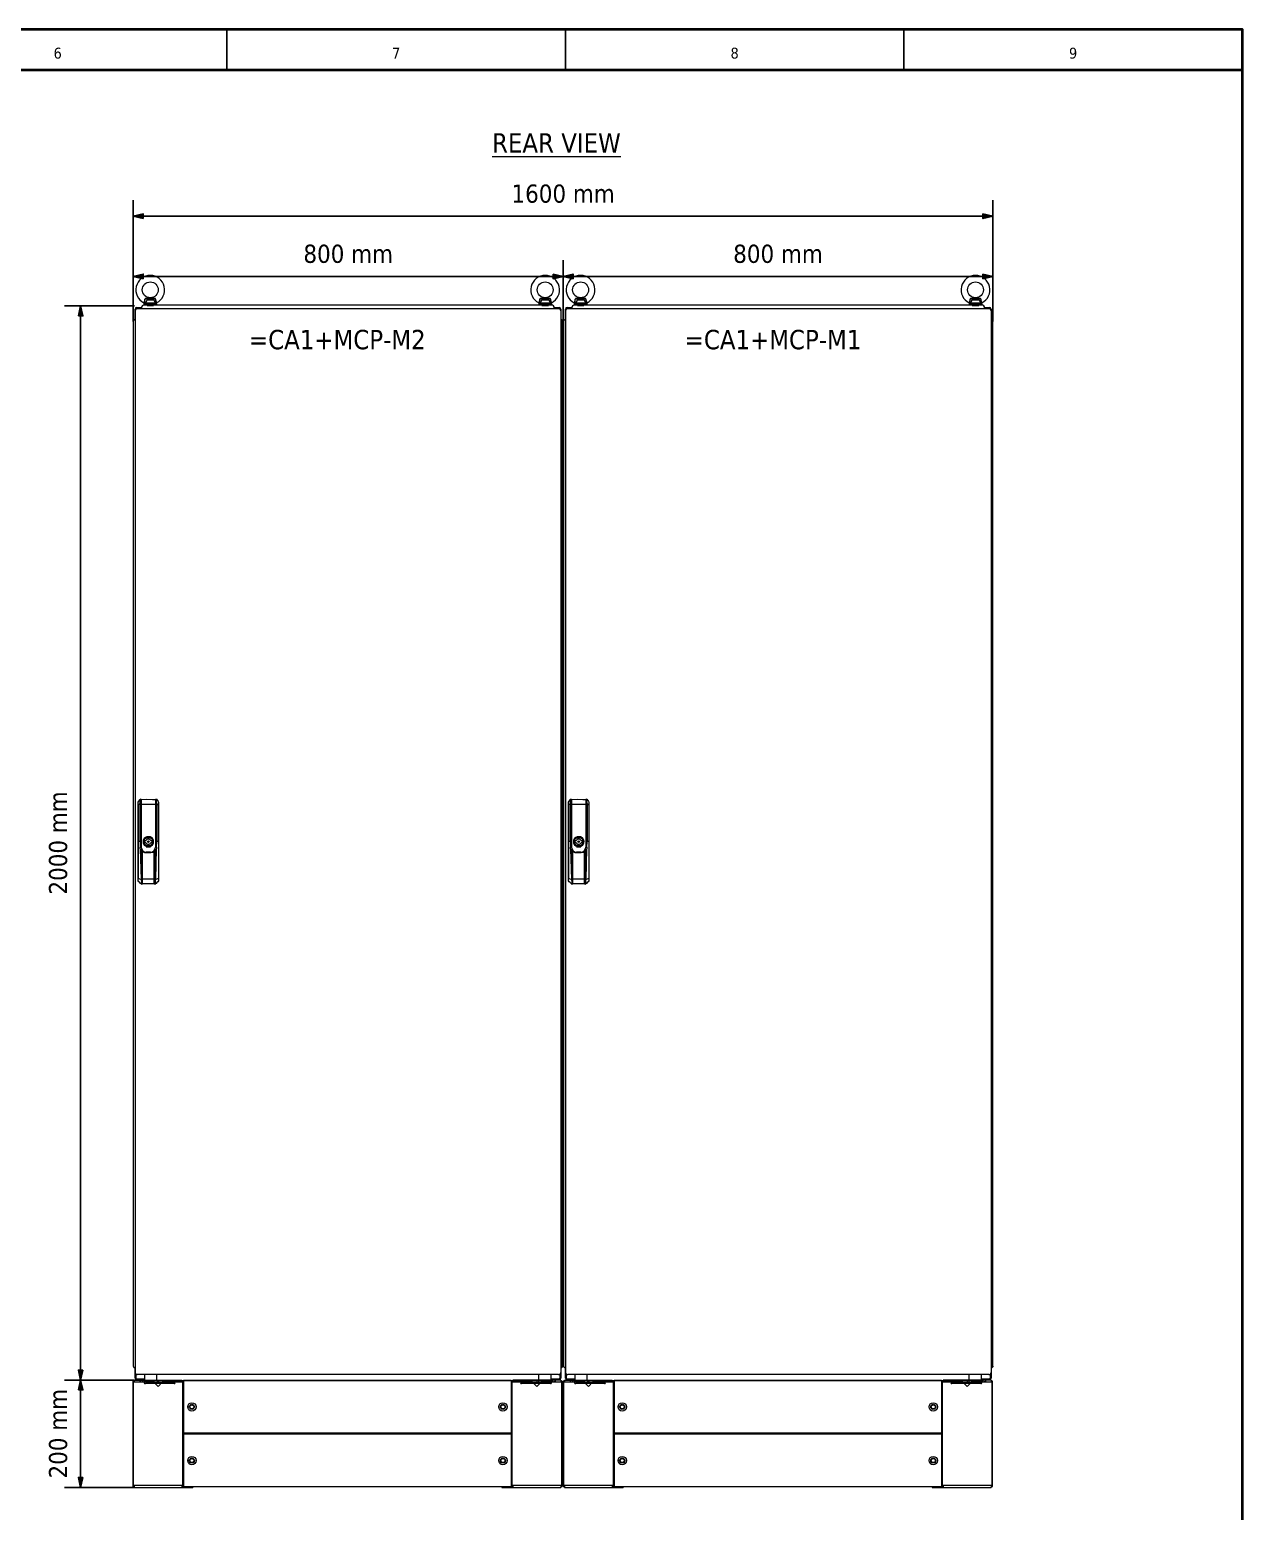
# Model space of a CAD drawing. Header units: millimetres. Extents: x 0 to 6300, y 0 to 4455.
# Drawn here: x 4043 to 6300, y 1696 to 4455 of the extents above; entities that cross this region are included whole.
import ezdxf
from ezdxf.enums import TextEntityAlignment as Align

# ---------------------------------------------------------------- set-up
doc = ezdxf.new("R2010")
doc.units = ezdxf.units.MM
for name, color, linetype, lineweight in [('AM_0', 7, 'Continuous', 5), ('AM_4', 3, 'Continuous', 0), ('AM_9', 6, 'Continuous', 0), ('EPLAN107', 5, 'Continuous', 0), ('EPLAN108', 5, 'Continuous', 0), ('EPLAN201', 7, 'Continuous', 0), ('EPLAN451', 7, 'Continuous', 0), ('EPLAN452', 7, 'Continuous', 0), ('EPLAN453', 7, 'Continuous', 0)]:
    doc.layers.add(name, color=color, linetype=linetype, lineweight=lineweight)
doc.styles.add('Tahoma', font='')
doc.styles.get('Tahoma').set_extended_font_data('Tahoma')

# ---------------------------------------------------------------- blocks, each defined once
blk = doc.blocks.new('EPLFRAME')
at = {"layer": 'EPLAN201', "linetype": 'Continuous', "lineweight": 25, "ltscale": 4}
for p, q in [((4410, 4455), (4410, 4380)), ((5040, 4455), (5040, 4380)), ((5670, 4455), (5670, 4380))]:
    blk.add_line(p, q, dxfattribs=at)
at = {"layer": 'EPLAN201', "linetype": 'Continuous', "lineweight": 35, "ltscale": 4}
blk.add_line((0, 4380), (6300, 4380), dxfattribs=at)
blk.add_lwpolyline([(0, 0), (6300, 0), (6300, 4455), (0, 4455)], close=True, dxfattribs=at)
at = {"layer": 'EPLAN451', "color": 7, "style": 'Tahoma'}
for tag, p, height in [('14_10014', (1515, 180), 33.9), ('14_10015', (2775, 180), 33.9), ('14_10011', (1515, 75), 33.9), ('14_10013', (4980, 75), 24.4), ('14_10151', (1095, 15), 24.4), ('14_10300', (6225, 15), 24.4)]:
    blk.add_attdef(tag, p, '', height=height, dxfattribs=at)
blk.add_attdef('4_25020', text='', height=24.4, dxfattribs=at).set_placement((6195, 15), align=Align.RIGHT)
at = {"layer": 'EPLAN452', "color": 7, "style": 'Tahoma'}
for tag, p, height in [('4_11041', (15, 255), 33.9), ('4_11071[1]', (15, 195), 24.4), ('4_11074[1]', (315, 195), 24.4), ('4_11070[1]', (615, 195), 24.4), ('4_11024', (1095, 195), 24.4), ('4_11011', (3465, 180), 33.9), ('4_11030', (4515, 180), 33.9), ('4_20132_1001', (5610, 195), 24.4), ('4_11071[2]', (15, 135), 24.4), ('4_11074[2]', (315, 135), 24.4), ('4_11070[2]', (615, 135), 24.4), ('4_11022', (1095, 135), 24.4), ('4_20134_1001', (5610, 135), 24.4), ('4_11071[3]', (15, 75), 24.4), ('4_11074[3]', (315, 75), 24.4), ('4_11070[3]', (615, 75), 24.4), ('4_11080', (1095, 75), 24.4), ('4_11059', (4515, 75), 24.4)]:
    blk.add_attdef(tag, p, '', height=height, dxfattribs=at)
for tag, height, p in [('4_11040', 33.9, (6285, 255)), ('4_11000', 24.4, (6285, 75)), ('4_11085', 24.4, (2115, 15)), ('4_11086', 24.4, (2745, 15))]:
    blk.add_attdef(tag, text='', height=height, dxfattribs=at).set_placement(p, align=Align.RIGHT)
at = {"layer": 'EPLAN453', "color": 7, "style": 'Tahoma'}
for tag, p in [('53_19005_1', (315, 4395)), ('53_19005', (945, 4395)), ('53_19005_8', (1575, 4395)), ('53_19005_6', (2205, 4395)), ('53_19005_7', (2835, 4395)), ('53_19005_9', (3465, 4395)), ('53_19005_3', (4095, 4395)), ('53_19005_2', (4725, 4395)), ('53_19005_4', (5355, 4395)), ('53_19005_5', (5985, 4395))]:
    blk.add_attdef(tag, text='', height=20.3, dxfattribs=at).set_placement(p, align=Align.BOTTOM_CENTER)
blk = doc.blocks.new('17_880X_00_18_M51_1__0_in_8808_000_1__0')
at = {"layer": 'AM_0'}
for p, q in [((-396, 1974.9), (-396, 1995)), ((-394.5, 1995), (-394.5, 1994.6)), ((-393, 1998), (-383.8, 1998)), ((-383.8, 1996.5), (-393, 1996.5)), ((383.8, 1998), (393, 1998)), ((393, 1996.5), (383.8, 1996.5)), ((394.5, 1995), (394.5, 1994.6)), ((396, 1995), (396, 1991.8)), ((-396, 4), (-396, 24.1)), ((-394.5, 11.9), (-394.5, 4)), ((-378, 2.5), (-393, 2.5)), ((-378, 1), (-393, 1)), ((393, 2.5), (378, 2.5)), ((393, 1), (378, 1)), ((394.5, 11.9), (394.5, 4)), ((396, 14.7), (396, 4))]:
    blk.add_line(p, q, dxfattribs=at)
for centre, radius, start, end in [((-393, 1995), 3, 90, 180), ((-393, 1995), 1.5, 90, 180), ((393, 1995), 3, 0, 90), ((393, 1995), 1.5, 360, 90), ((-393, 4), 3, 180, 270), ((-393, 4), 1.5, 180, 270), ((393, 4), 1.5, 270, 0), ((393, 4), 3, 270, 0)]:
    blk.add_arc(centre, radius, start, end, dxfattribs=at)
blk = doc.blocks.new('20_8XXX_00_19_M51GE_1__3_0_in_8808_000_1__0')
at = {"layer": 'AM_0'}
for p, q in [((-379, 0), (-378, 0)), ((-379, -4), (-379, 0)), ((-379, 0), (-379, -2.5)), ((-372.2, 0), (-367.4, 0)), ((-367.4, -2.5), (-367.4, 0)), ((-360.4, 0), (-352.4, 0)), ((-360.4, -2.5), (-360.4, 0)), ((-354.6, -4), (-354.6, 0)), ((-352.4, 0), (-352.4, -4)), ((-339.7, -4), (-339.7, 0)), ((-334.8, 0), (-334.8, -4)), ((-326.9, -4.5), (-326.9, 0)), ((-379, -2.5), (-379, -2.5)), ((-323.3, -6), (-377, -6)), ((-359.9, -2.5), (-367.9, -2.5)), ((-352.4, -4), (-339.7, -4)), ((-321.4, -4.5), (-334.8, -4.5))]:
    blk.add_line(p, q, dxfattribs=at)
for points in [[(-354.6, -4), (-354.6, -4.2), (-354.6, -4.3), (-354.6, -4.5), (-354.6, -4.7), (-354.6, -4.8), (-354.7, -5), (-354.7, -5.1), (-354.8, -5.3), (-354.8, -5.4), (-354.9, -5.5), (-354.9, -5.6), (-355, -5.7), (-355, -5.8), (-355.1, -5.9), (-355.2, -5.9), (-355.3, -6), (-355.3, -6), (-355.4, -6)], [(-334.8, -4.5), (-334.8, -4.3), (-334.8, -4.2), (-334.8, -4)]]:
    blk.add_lwpolyline(points, dxfattribs=at)
for centre, start, end in [((-377, -4), 180, 270), ((-323.3, -4), 270, 345.5225)]:
    blk.add_arc(centre, 2, start, end, dxfattribs=at)
blk = doc.blocks.new('21_8XXX_00_19_M51GE_1__4_0_in_8808_000_1__0')
at = {"layer": 'AM_0'}
for p, q in [((326.9, 0), (326.9, -4.5)), ((334.8, -4), (334.8, 0)), ((339.7, 0), (339.7, -4)), ((352.4, -4), (352.4, 0)), ((352.4, 0), (360.4, 0)), ((354.6, 0), (354.6, -4)), ((360.4, -2.5), (360.4, 0)), ((367.4, 0), (372.2, 0)), ((367.4, -2.5), (367.4, 0)), ((378, 0), (379, 0)), ((379, -4), (379, 0)), ((379, -2.5), (379, 0)), ((334.8, -4.5), (321.4, -4.5)), ((377, -6), (323.3, -6)), ((352.4, -4), (339.7, -4)), ((367.9, -2.5), (359.9, -2.5)), ((379, -2.5), (379, -2.5))]:
    blk.add_line(p, q, dxfattribs=at)
for points in [[(334.8, -4), (334.8, -4.2), (334.8, -4.3), (334.8, -4.5)], [(355.4, -6), (355.3, -6), (355.3, -6), (355.2, -5.9), (355.1, -5.9), (355, -5.8), (355, -5.7), (354.9, -5.6), (354.9, -5.5), (354.8, -5.4), (354.8, -5.3), (354.7, -5.1), (354.7, -5), (354.6, -4.8), (354.6, -4.7), (354.6, -4.5), (354.6, -4.3), (354.6, -4.2), (354.6, -4)]]:
    blk.add_lwpolyline(points, dxfattribs=at)
for centre, start, end in [((323.3, -4), 194.4775, 270), ((377, -4), 270, 0)]:
    blk.add_arc(centre, 2, start, end, dxfattribs=at)
blk = doc.blocks.new('30_8X0X_00_12_M51_1__3_0_in_8808_000_1__0')
at = {"layer": 'AM_0'}
for p, q in [((-399.5, 1972.5), (-399.5, 26.5)), ((-396, 1974.9), (-396.6, 1975)), ((-396.6, 24), (-396, 24.1))]:
    blk.add_line(p, q, dxfattribs=at)
for points in [[(-399, 1974), (-399.1, 1973.8), (-399.2, 1973.6), (-399.3, 1973.4), (-399.4, 1973.2), (-399.4, 1973), (-399.5, 1972.8), (-399.5, 1972.6), (-399.5, 1972.5)], [(-396.6, 1975), (-396.8, 1975), (-397, 1975), (-397.2, 1975), (-397.4, 1975), (-397.6, 1974.9), (-397.9, 1974.8), (-398.1, 1974.8), (-398.2, 1974.7), (-398.4, 1974.5), (-398.6, 1974.4), (-398.8, 1974.3), (-398.9, 1974.1), (-399, 1974)], [(-399.5, 26.5), (-399.5, 26.3), (-399.5, 26.1), (-399.4, 25.9), (-399.3, 25.6), (-399.3, 25.4), (-399.2, 25.2), (-399, 25.1), (-399, 25)], [(-399, 25), (-398.9, 24.8), (-398.7, 24.7), (-398.5, 24.5), (-398.4, 24.4), (-398.2, 24.3), (-398, 24.2), (-397.8, 24.1), (-397.6, 24.1), (-397.4, 24), (-397.1, 24), (-396.9, 24), (-396.7, 24), (-396.6, 24)]]:
    blk.add_lwpolyline(points, dxfattribs=at)
blk = doc.blocks.new('37_8_00_25_M51_ES_2__0_in_8808_000_1__0')
at = {"layer": 'AM_0'}
for p, q in [((-375.9, 1004.8), (-378.6, 1004.8)), ((-378.6, 1001.8), (-375.9, 1001.8)), ((-364.4, 1004.8), (-367, 1004.8)), ((-367, 1001.8), (-364.4, 1001.8))]:
    blk.add_line(p, q, dxfattribs=at)
for radius in [8, 1.5]:
    blk.add_circle((-371.5, 1003.2), radius, dxfattribs=at)
for radius, start, end in [(7.25, 168.0595, 191.9405), (4.7, 18.6115, 161.3885), (4.7, 198.6115, 341.3885), (7.25, 348.0595, 11.9405)]:
    blk.add_arc((-371.5, 1003.2), radius, start, end, dxfattribs=at)
blk = doc.blocks.new('38_8XXX_00_25_M51_1__0_in_8808_000_1__0')
at = {"layer": 'AM_0'}
for p, q in [((-390.5, 930.2), (-390.5, 1076.8)), ((-390.3, 1071.4), (-390.5, 1076.5)), ((-385, 1081.5), (-386.5, 1082.2)), ((-386.5, 1076), (-386.5, 1082.2)), ((-385, 1081.5), (-385, 993.2)), ((-356.5, 1082.2), (-358, 1081.5)), ((-358, 1081.5), (-358, 993.2)), ((-356.5, 1076), (-356.5, 1082.2)), ((-352.5, 1076.5), (-352.7, 1071.4)), ((-352.5, 1076.8), (-352.5, 930.2)), ((-390.3, 1071.4), (-390.4, 934.3)), ((-386.9, 1072.8), (-356, 1072.8)), ((-386.9, 1003.2), (-386.9, 1072.8)), ((-356, 1072.8), (-356, 1003.2)), ((-352.7, 1071.4), (-352.6, 934.3)), ((-386.9, 1003.2), (-390.3, 1003.2)), ((-386.9, 1003.2), (-386.8, 993.2)), ((-386.6, 990), (-386.8, 993.2)), ((-367.4, 993.2), (-375.6, 993.2)), ((-356.2, 993.2), (-356.4, 990)), ((-356.2, 993.2), (-356, 1003.2)), ((-352.7, 1003.2), (-356, 1003.2)), ((-386.6, 990), (-385.1, 932.9)), ((-384.7, 986.3), (-384.7, 933.2)), ((-382.3, 924.5), (-382.3, 984.8)), ((-367.4, 983.9), (-375.6, 983.9)), ((-367.4, 982.1), (-375.6, 982.1)), ((-360.7, 924.5), (-360.7, 984.8)), ((-358.3, 933.2), (-358.3, 986.3)), ((-357.8, 932.9), (-356.4, 990)), ((-390.5, 930.6), (-390.4, 934.3)), ((-385.2, 932.7), (-390.4, 934.3)), ((-385.1, 932.9), (-385.2, 932.7)), ((-385.1, 932.9), (-384.5, 933.2)), ((-358.3, 933.2), (-384.7, 933.2)), ((-384, 930.6), (-384, 924.2)), ((-384, 924.2), (-382.3, 924.5)), ((-360.7, 924.5), (-359, 924.2)), ((-359, 930.6), (-359, 924.2)), ((-352.6, 934.3), (-357.8, 932.7)), ((-357.8, 932.7), (-357.8, 932.9)), ((-352.6, 934.3), (-352.5, 930.6))]:
    blk.add_line(p, q, dxfattribs=at)
for points in [[(-390.5, 1076.8), (-387.4, 1081), (-386.5, 1082.2)], [(-385, 1081.5), (-374.4, 1082.2), (-363.7, 1082), (-358, 1081.5)], [(-356.5, 1082.2), (-353.4, 1078.1), (-352.5, 1076.8)], [(-387.1, 1074), (-390.1, 1071.6), (-390.3, 1071.4)], [(-387.1, 1074), (-386.8, 1074.6), (-386.5, 1075.6), (-386.5, 1076)], [(-386.9, 1072.8), (-387, 1073.8), (-387.1, 1074)], [(-356.5, 1076), (-356.5, 1075.6), (-356.2, 1074.7), (-355.9, 1074)], [(-355.9, 1074), (-356, 1072.8), (-356, 1072.8)], [(-352.7, 1071.4), (-355.7, 1073.9), (-355.9, 1074)], [(-378.4, 1010.3), (-376.7, 1011.7), (-373.6, 1012.9), (-371.5, 1013.1), (-368.2, 1012.6), (-365.3, 1011), (-364.6, 1010.3)], [(-364.6, 996.2), (-367.2, 994.3), (-370.4, 993.4), (-373.7, 993.6), (-376.8, 994.9), (-378.4, 996.2)], [(-384.7, 986.3), (-384, 985.8), (-383.4, 985.4), (-382.6, 985), (-382.3, 984.8)], [(-375.6, 982.1), (-377.9, 982.4), (-381, 983.8), (-382.3, 984.8)], [(-360.7, 984.8), (-363.1, 983.2), (-366.6, 982.1), (-367.4, 982.1)], [(-360.7, 984.8), (-359.9, 985.2), (-359.2, 985.6), (-358.5, 986.1), (-358.3, 986.3)], [(-384, 924.2), (-385.8, 925.5), (-387.4, 926.9), (-389, 928.4), (-390.4, 930.1), (-390.5, 930.2)], [(-384, 930.6), (-384.1, 931.1), (-384.5, 931.7), (-385.2, 932.7)], [(-360.7, 924.5), (-382.1, 924.5), (-382.3, 924.5)], [(-357.8, 932.7), (-358.6, 931.5), (-358.9, 930.9), (-359, 930.6)], [(-352.5, 930.2), (-353.9, 928.6), (-355.4, 927), (-357.1, 925.6), (-358.9, 924.3), (-359, 924.2)], [(-358.4, 933.2), (-358.4, 933.2), (-357.8, 932.9)]]:
    blk.add_lwpolyline(points, dxfattribs=at)
for radius in [8.9, 8.05]:
    blk.add_circle((-371.5, 1003.2), radius, dxfattribs=at)
for centre, radius, start, end in [((-375.6, 993.2), 9.4, 180, 270), ((-371.5, 1003.2), 9.9, 134.433, 225.567), ((-367.4, 993.2), 9.4, 270, 0), ((-371.5, 1003.2), 9.9, 314.433, 45.567), ((-375.6, 993.2), 11.5, 196.5173, 217.2571), ((-367.4, 993.2), 11.5, 322.7429, 343.4827)]:
    blk.add_arc(centre, radius, start, end, dxfattribs=at)
blk = doc.blocks.new('39_880X_00_15_M51_1__0_in_8808_000_1__0')
at = {"layer": 'AM_0'}
for p, q in [((-396, 1991.5), (-396, 15)), ((392, 1995.5), (-392, 1995.5)), ((396, 1991.5), (396, 15)), ((392, 11), (-392, 11))]:
    blk.add_line(p, q, dxfattribs=at)
for centre, start, end in [((-392, 1991.5), 90, 180), ((392, 1991.5), 0, 90), ((-392, 15), 180, 270), ((392, 15), 270, 0)]:
    blk.add_arc(centre, 4, start, end, dxfattribs=at)
blk = doc.blocks.new('41_8X0X_00_12_M51_1__4_0_in_8808_000_1__0')
at = {"layer": 'AM_0'}
for p, q in [((396.6, 1975), (396, 1974.9)), ((399.5, 26.5), (399.5, 1972.5)), ((396, 24.1), (396.6, 24))]:
    blk.add_line(p, q, dxfattribs=at)
for points in [[(399, 1974), (398.9, 1974.2), (398.7, 1974.3), (398.5, 1974.5), (398.4, 1974.6), (398.2, 1974.7), (398, 1974.8), (397.8, 1974.9), (397.6, 1974.9), (397.4, 1975), (397.1, 1975), (396.9, 1975), (396.7, 1975), (396.6, 1975)], [(399.5, 1972.5), (399.5, 1972.7), (399.5, 1972.9), (399.4, 1973.1), (399.3, 1973.4), (399.3, 1973.6), (399.2, 1973.8), (399, 1973.9), (399, 1974)], [(396.6, 24), (396.8, 24), (397, 24), (397.2, 24), (397.4, 24), (397.6, 24.1), (397.9, 24.2), (398.1, 24.2), (398.2, 24.3), (398.4, 24.5), (398.6, 24.6), (398.8, 24.7), (398.9, 24.9), (399, 25)], [(399, 25), (399.1, 25.2), (399.2, 25.4), (399.3, 25.6), (399.4, 25.8), (399.4, 26), (399.5, 26.2), (399.5, 26.4), (399.5, 26.5)]]:
    blk.add_lwpolyline(points, dxfattribs=at)
blk = doc.blocks.new('42_88X8_00_11_M51_1__1_0_in_8808_000_1__0')
at = {"layer": 'AM_0'}
for p, q in [((-378, 0), (-378, 11)), ((-378, 0), (-372.2, 0)), ((-367.4, 0), (-360.4, 0)), ((-355.5, 0), (-355.5, 11)), ((355.5, 0), (355.5, 11)), ((360.4, 0), (367.4, 0)), ((372.2, 0), (378, 0)), ((378, 0), (378, 11)), ((-352.4, 0), (352.4, 0))]:
    blk.add_line(p, q, dxfattribs=at)
for points in [[(-399.5, 26.5), (-399.5, 26.3), (-399.5, 26.1), (-399.4, 25.9), (-399.3, 25.6), (-399.3, 25.4), (-399.2, 25.3), (-399, 25.1), (-399, 25)], [(399.5, 26.5), (399.5, 26.3), (399.5, 26.1), (399.4, 25.9), (399.3, 25.6), (399.3, 25.4), (399.2, 25.3), (399, 25.1), (399, 25)]]:
    blk.add_lwpolyline(points, dxfattribs=at)
blk = doc.blocks.new('43_8XXX_00_14_M51_1__1_0_in_8808_000_1__0')
at = {"layer": 'AM_0'}
for p, q in [((-355.5, 2004.9), (-379.5, 2004.9)), ((-379.5, 2004.9), (-379.5, 2002)), ((-361.5, 2011.5), (-373.5, 2011.5)), ((-355.5, 2002), (-355.5, 2004.9))]:
    blk.add_line(p, q, dxfattribs=at)
for centre, start, end in [((-367.1, 2002.3), 124.8208, 166.6054), ((-367.9, 2002.3), 13.3946, 55.1792)]:
    blk.add_arc(centre, 11.2, start, end, dxfattribs=at)
blk = doc.blocks.new('44_8XXX_00_14_M51_1__2_0_in_8808_000_1__0')
at = {"layer": 'AM_0'}
for p, q in [((379.5, 2004.9), (355.5, 2004.9)), ((355.5, 2004.9), (355.5, 2002)), ((373.5, 2011.5), (361.5, 2011.5)), ((379.5, 2002), (379.5, 2004.9))]:
    blk.add_line(p, q, dxfattribs=at)
for centre, start, end in [((367.9, 2002.3), 124.8208, 166.6054), ((367.1, 2002.3), 13.3946, 55.1792)]:
    blk.add_arc(centre, 11.2, start, end, dxfattribs=at)
blk = doc.blocks.new('47_88X8_00_13_M51_1__0_in_8808_000_1__0')
at = {"layer": 'AM_0'}
for p, q in [((-383.75, 1995.5), (-383.75, 1999)), ((380.75, 2002), (-380.75, 2002)), ((383.75, 1995.5), (383.75, 1999))]:
    blk.add_line(p, q, dxfattribs=at)
for centre, start, end in [((-380.75, 1999), 90, 180), ((380.75, 1999), 0, 90)]:
    blk.add_arc(centre, 3, start, end, dxfattribs=at)
blk = doc.blocks.new('48_88X8_00_11_M51_1__2_0_in_8808_000_1__0')
at = {"layer": 'AM_0'}
for points in [[(-399, 1974), (-399.1, 1973.8), (-399.2, 1973.6), (-399.3, 1973.4), (-399.4, 1973.2), (-399.4, 1973), (-399.5, 1972.8), (-399.5, 1972.6), (-399.5, 1972.5)], [(399, 1974), (399.1, 1973.8), (399.2, 1973.6), (399.3, 1973.4), (399.4, 1973.2), (399.4, 1973), (399.5, 1972.8), (399.5, 1972.6), (399.5, 1972.5)]]:
    blk.add_lwpolyline(points, dxfattribs=at)
blk = doc.blocks.new('6_8660_0XX_200_P3_3_0_in_8660_023_1_300__0')
at = {"layer": 'AM_0'}
for p, q in [((-360.5, 196), (-399, 196)), ((-399, 196), (-399, 4)), ((-352.5, 188), (-360.5, 196)), ((-345, 195.5), (-360, 195.5)), ((-344.5, 196), (-352.5, 188)), ((-306, 196), (-344.5, 196)), ((-306, 4), (-306, 196)), ((-399, 4), (-306, 4))]:
    blk.add_line(p, q, dxfattribs=at)
blk = doc.blocks.new('7_8600_0XX_200_P21_2_0_in_8660_023_1_300__0')
at = {"layer": 'AM_0'}
for p, q in [((-399.5, 198), (-399.5, 2)), ((-397, 198), (-399.5, 198)), ((-397, 200), (-308, 200)), ((-397, 200), (-397, 196.5)), ((-397, 196.5), (-397, 196)), ((-386.5, 200), (-386.5, 197.5)), ((-384.5, 196.5), (-384.6, 196.5)), ((-384.5, 196.4), (-384.5, 196.5)), ((-384.2, 196), (-384.5, 196.4)), ((-381, 196), (-382.4, 200)), ((-343, 196), (-341.6, 200)), ((-339.4, 196.5), (-339.5, 196.5)), ((-339.5, 196.5), (-339.5, 196.4)), ((-337.5, 200), (-337.5, 197.5)), ((-308, 200), (-308, 196.5)), ((-305.5, 198), (-308, 198)), ((-308, 196), (-308, 196.5)), ((-305.5, 188.5), (-305.5, 198)), ((-399, 193), (-399.5, 193)), ((-306, 193), (-305.5, 193)), ((-306, 188.8), (-304.8, 188.1)), ((-304.8, 111.9), (-306, 111.2)), ((-305.5, 88.5), (-305.5, 111.5)), ((-306, 88.8), (-304.8, 88.1)), ((-297.5, 101), (-297.5, 99)), ((-399, 7), (-399.5, 7)), ((-399.5, 2), (-397, 2)), ((-397, 4), (-397, 3.5)), ((-397, 3.5), (-397, 0)), ((-397, 0), (-287.5, 0)), ((-308, 3.5), (-308, 4)), ((-308, 3.5), (-308, 0)), ((-308, 2), (-304.8, 2)), ((-304.8, 11.9), (-306, 11.2)), ((-306, 7), (-305.5, 7)), ((-305.5, 2), (-305.5, 11.5)), ((-304, 1), (-304, 0)), ((-287.5, 1), (-287.5, 0))]:
    blk.add_line(p, q, dxfattribs=at)
for points in [[(-384.6, 196.5), (-385.1, 197), (-385.8, 197.3), (-386.4, 197.5), (-386.5, 197.5)], [(-339.5, 196.4), (-339.8, 196), (-339.8, 196)], [(-337.5, 197.5), (-338, 197.4), (-338.7, 197.1), (-339.4, 196.5)]]:
    blk.add_lwpolyline(points, dxfattribs=at)
for centre in [(-289.5, 150), (-289.5, 50)]:
    blk.add_circle(centre, 3.7, dxfattribs=at)
blk = doc.blocks.new('8_8660_0XX_200_P3_4_0_in_8660_023_1_300__0')
at = {"layer": 'AM_0'}
for p, q in [((344.5, 196), (306, 196)), ((306, 196), (306, 4)), ((352.5, 188), (344.5, 196)), ((360, 195.5), (345, 195.5)), ((360.5, 196), (352.5, 188)), ((399, 196), (360.5, 196)), ((399, 4), (399, 196)), ((306, 4), (399, 4))]:
    blk.add_line(p, q, dxfattribs=at)
blk = doc.blocks.new('9_8600_0XX_200_P2_2_0_in_8660_023_1_300__0')
at = {"layer": 'AM_0'}
for p, q in [((305.5, 198), (305.5, 188.5)), ((308, 198), (305.5, 198)), ((397, 200), (308, 200)), ((308, 200), (308, 196.5)), ((308, 196.5), (308, 196)), ((337.5, 200), (337.5, 197.5)), ((339.5, 196.5), (339.4, 196.5)), ((339.5, 196.4), (339.5, 196.5)), ((339.8, 196), (339.5, 196.4)), ((343, 196), (341.6, 200)), ((382.4, 200), (381, 196)), ((384.6, 196.5), (384.5, 196.5)), ((384.5, 196.5), (384.5, 196.4)), ((386.5, 200), (386.5, 197.5)), ((397, 200), (397, 196.5)), ((399.5, 198), (397, 198)), ((397, 196), (397, 196.5)), ((399.5, 2), (399.5, 198)), ((304.8, 188.1), (306, 188.8)), ((306, 193), (305.5, 193)), ((399, 193), (399.5, 193)), ((306, 111.2), (304.8, 111.9)), ((305.5, 111.5), (305.5, 88.5)), ((297.5, 101), (297.5, 99)), ((304.8, 88.1), (306, 88.8)), ((287.5, 1), (287.5, 0)), ((287.5, 0), (397, 0)), ((304, 1), (304, 0)), ((306, 11.2), (304.8, 11.9)), ((304.8, 2), (308, 2)), ((305.5, 11.5), (305.5, 2)), ((306, 7), (305.5, 7)), ((308, 4), (308, 3.5)), ((308, 3.5), (308, 0)), ((397, 3.5), (397, 4)), ((397, 3.5), (397, 0)), ((397, 2), (399.5, 2)), ((399, 7), (399.5, 7))]:
    blk.add_line(p, q, dxfattribs=at)
for points in [[(339.4, 196.5), (338.9, 197), (338.2, 197.3), (337.6, 197.5), (337.5, 197.5)], [(384.5, 196.4), (384.2, 196), (384.2, 196)], [(386.5, 197.5), (386, 197.4), (385.3, 197.1), (384.6, 196.5)]]:
    blk.add_lwpolyline(points, dxfattribs=at)
for centre in [(289.5, 150), (289.5, 50)]:
    blk.add_circle(centre, 3.7, dxfattribs=at)
blk = doc.blocks.new('10_8660_003_P1_1_0_in_8660_023_1_300__0')
at = {"layer": 'AM_0'}
for p, q in [((-304.75, 199), (-304.75, 101)), ((304.75, 199), (-304.75, 199)), ((304.75, 199), (304.75, 101)), ((304.75, 101), (-304.75, 101))]:
    blk.add_line(p, q, dxfattribs=at)
for centre, radius in [((-289.5, 150), 7.79), ((-289.5, 150), 4.75), ((289.5, 150), 7.79), ((289.5, 150), 4.75)]:
    blk.add_circle(centre, radius, dxfattribs=at)
blk = doc.blocks.new('11_8660_003_P1_2_0_in_8660_023_1_300__0')
at = {"layer": 'AM_0'}
for p, q in [((-304.75, 99), (-304.75, 1)), ((304.75, 99), (-304.75, 99)), ((304.75, 99), (304.75, 1)), ((304.75, 1), (-304.75, 1))]:
    blk.add_line(p, q, dxfattribs=at)
for centre, radius in [((-289.5, 50), 7.79), ((289.5, 50), 7.79), ((-289.5, 50), 4.75), ((289.5, 50), 4.75)]:
    blk.add_circle(centre, radius, dxfattribs=at)

msp = doc.modelspace()

# ---------------------------------------------------------------- hatches: boundary and pattern name
at = {"layer": 'EPLAN107', "linetype": 'Continuous', "lineweight": -3, "ltscale": 4}
for points in [[(4254.3, 4103.2), (4235.7, 4107.6), (4254.3, 4111.9)], [(5817.1, 4111.9), (5835.7, 4107.6), (5817.1, 4103.2)], [(4254.3, 3991.2), (4235.7, 3995.6), (4254.3, 3999.9)], [(5017.1, 3999.9), (5035.7, 3995.6), (5017.1, 3991.2)], [(5054.3, 3991.2), (5035.7, 3995.6), (5054.3, 3999.9)], [(5817.1, 3999.9), (5835.7, 3995.6), (5817.1, 3991.2)], [(4133.4, 3922), (4137.7, 3940.6), (4142, 3922)], [(4142, 1959.1), (4137.7, 1940.6), (4133.4, 1959.1)], [(4133.4, 1922), (4137.7, 1940.6), (4142, 1922)], [(4142, 1759.1), (4137.7, 1740.6), (4133.4, 1759.1)]]:
    msp.add_hatch(color=5, dxfattribs=at).paths.add_polyline_path(points, flags=0)

# ---------------------------------------------------------------- linework, layer by layer
at = {"layer": 'AM_0'}
for p, q in [((4255.4, 3946.5), (4255.4, 3945.4)), ((4276.3, 3954.3), (4258.4, 3954.3)), ((4279.3, 3945.4), (4279.2, 3946.5)), ((4990.4, 3946.5), (4990.4, 3945.4)), ((5011.3, 3954.3), (4993.4, 3954.3)), ((5014.3, 3945.4), (5014.2, 3946.5)), ((5056.4, 3946.5), (5056.4, 3945.4)), ((5077.3, 3954.3), (5059.4, 3954.3)), ((5080.3, 3945.4), (5080.2, 3946.5)), ((5791.4, 3946.5), (5791.4, 3945.4)), ((5812.3, 3954.3), (5794.4, 3954.3)), ((5815.3, 3945.4), (5815.2, 3946.5)), ((4255.3, 3944.3), (4255.3, 3941.8)), ((4279.3, 3944.3), (4255.3, 3944.3)), ((4279.3, 3941.8), (4255.3, 3941.8)), ((4262, 3941.2), (4261.3, 3940.8)), ((4273.3, 3940.8), (4261.3, 3940.8)), ((4273.3, 3940.8), (4272.6, 3941.2)), ((4279.3, 3941.8), (4279.3, 3944.3)), ((4990.3, 3944.3), (4990.3, 3941.8)), ((5014.3, 3944.3), (4990.3, 3944.3)), ((5014.3, 3941.8), (4990.3, 3941.8)), ((4997, 3941.2), (4996.3, 3940.8)), ((5008.3, 3940.8), (4996.3, 3940.8)), ((5008.3, 3940.8), (5007.6, 3941.2)), ((5014.3, 3941.8), (5014.3, 3944.3)), ((5056.3, 3944.3), (5056.3, 3941.8)), ((5080.3, 3944.3), (5056.3, 3944.3)), ((5080.3, 3941.8), (5056.3, 3941.8)), ((5063, 3941.2), (5062.3, 3940.8)), ((5074.3, 3940.8), (5062.3, 3940.8)), ((5074.3, 3940.8), (5073.6, 3941.2)), ((5080.3, 3941.8), (5080.3, 3944.3)), ((5791.3, 3944.3), (5791.3, 3941.8)), ((5815.3, 3944.3), (5791.3, 3944.3)), ((5815.3, 3941.8), (5791.3, 3941.8)), ((5798, 3941.2), (5797.3, 3940.8)), ((5809.3, 3940.8), (5797.3, 3940.8)), ((5809.3, 3940.8), (5808.6, 3941.2)), ((5815.3, 3941.8), (5815.3, 3944.3))]:
    msp.add_line(p, q, dxfattribs=at)
for points in [[(4255.4, 3946.5), (4255.4, 3946.5), (4255.5, 3946.6), (4255.5, 3946.6), (4255.7, 3946.8), (4255.8, 3947), (4255.9, 3947.2), (4256.2, 3947.7), (4256.3, 3948), (4256.5, 3948.4), (4256.6, 3948.7), (4256.8, 3949.1), (4256.9, 3949.5), (4257, 3950), (4257.2, 3950.8), (4257.4, 3951.8), (4257.4, 3952.6), (4257.4, 3953.4)], [(4258.4, 3954.3), (4258.4, 3954.3), (4258, 3954.3), (4257.7, 3954.1), (4257.5, 3953.8), (4257.5, 3953.5), (4257.4, 3953.4)], [(4277.2, 3953.4), (4277.2, 3953.7), (4277, 3954), (4276.8, 3954.2), (4276.5, 3954.3), (4276.3, 3954.3)], [(4277.2, 3953.4), (4277.2, 3952.4), (4277.3, 3951.9), (4277.3, 3951.4), (4277.4, 3950.9), (4277.5, 3950.4), (4277.6, 3949.9), (4277.8, 3949.5), (4278, 3948.7), (4278.3, 3948.1), (4278.6, 3947.5), (4278.9, 3947.1), (4279.1, 3946.8), (4279.1, 3946.7), (4279.2, 3946.6), (4279.2, 3946.5)], [(4990.4, 3946.5), (4990.4, 3946.5), (4990.5, 3946.6), (4990.5, 3946.6), (4990.7, 3946.8), (4990.8, 3947), (4990.9, 3947.2), (4991.2, 3947.7), (4991.3, 3948), (4991.5, 3948.4), (4991.6, 3948.7), (4991.8, 3949.1), (4991.9, 3949.5), (4992, 3950), (4992.2, 3950.8), (4992.4, 3951.8), (4992.4, 3952.6), (4992.4, 3953.4)], [(4993.4, 3954.3), (4993.4, 3954.3), (4993, 3954.3), (4992.7, 3954.1), (4992.5, 3953.8), (4992.5, 3953.5), (4992.4, 3953.4)], [(5012.2, 3953.4), (5012.2, 3953.7), (5012, 3954), (5011.8, 3954.2), (5011.5, 3954.3), (5011.3, 3954.3)], [(5012.2, 3953.4), (5012.2, 3952.4), (5012.3, 3951.9), (5012.3, 3951.4), (5012.4, 3950.9), (5012.5, 3950.4), (5012.6, 3949.9), (5012.8, 3949.5), (5013, 3948.7), (5013.3, 3948.1), (5013.6, 3947.5), (5013.9, 3947.1), (5014.1, 3946.8), (5014.1, 3946.7), (5014.2, 3946.6), (5014.2, 3946.5)], [(5056.4, 3946.5), (5056.4, 3946.5), (5056.5, 3946.6), (5056.5, 3946.6), (5056.7, 3946.8), (5056.8, 3947), (5056.9, 3947.2), (5057.2, 3947.7), (5057.3, 3948), (5057.5, 3948.4), (5057.6, 3948.7), (5057.8, 3949.1), (5057.9, 3949.5), (5058, 3950), (5058.2, 3950.8), (5058.4, 3951.8), (5058.4, 3952.6), (5058.4, 3953.4)], [(5059.4, 3954.3), (5059.4, 3954.3), (5059, 3954.3), (5058.7, 3954.1), (5058.5, 3953.8), (5058.5, 3953.5), (5058.4, 3953.4)], [(5078.2, 3953.4), (5078.2, 3953.7), (5078, 3954), (5077.8, 3954.2), (5077.5, 3954.3), (5077.3, 3954.3)], [(5078.2, 3953.4), (5078.2, 3952.4), (5078.3, 3951.9), (5078.3, 3951.4), (5078.4, 3950.9), (5078.5, 3950.4), (5078.6, 3949.9), (5078.8, 3949.5), (5079, 3948.7), (5079.3, 3948.1), (5079.6, 3947.5), (5079.9, 3947.1), (5080.1, 3946.8), (5080.1, 3946.7), (5080.2, 3946.6), (5080.2, 3946.5)], [(5791.4, 3946.5), (5791.4, 3946.5), (5791.5, 3946.6), (5791.5, 3946.6), (5791.7, 3946.8), (5791.8, 3947), (5791.9, 3947.2), (5792.2, 3947.7), (5792.3, 3948), (5792.5, 3948.4), (5792.6, 3948.7), (5792.8, 3949.1), (5792.9, 3949.5), (5793, 3950), (5793.2, 3950.8), (5793.4, 3951.8), (5793.4, 3952.6), (5793.4, 3953.4)], [(5794.4, 3954.3), (5794.4, 3954.3), (5794, 3954.3), (5793.7, 3954.1), (5793.5, 3953.8), (5793.5, 3953.5), (5793.4, 3953.4)], [(5813.2, 3953.4), (5813.2, 3953.7), (5813, 3954), (5812.8, 3954.2), (5812.5, 3954.3), (5812.3, 3954.3)], [(5813.2, 3953.4), (5813.2, 3952.4), (5813.3, 3951.9), (5813.3, 3951.4), (5813.4, 3950.9), (5813.5, 3950.4), (5813.6, 3949.9), (5813.8, 3949.5), (5814, 3948.7), (5814.3, 3948.1), (5814.6, 3947.5), (5814.9, 3947.1), (5815.1, 3946.8), (5815.1, 3946.7), (5815.2, 3946.6), (5815.2, 3946.5)]]:
    msp.add_lwpolyline(points, dxfattribs=at)
for centre in [(4267.3, 3970.5), (5002.3, 3970.5), (5068.3, 3970.5), (5803.3, 3970.5)]:
    msp.add_circle(centre, 14.8, dxfattribs=at)
for centre, radius, start, end in [((4267.3, 3970.5), 26.8, 296.325, 243.6752), ((5002.3, 3970.5), 26.8, 296.325, 243.6752), ((5068.3, 3970.5), 26.8, 296.325, 243.6752), ((5803.3, 3970.5), 26.8, 296.325, 243.6752), ((4256.4, 3945.3), 1, 177, 270), ((4278.3, 3945.3), 1, 270, 3), ((4991.4, 3945.3), 1, 177, 270), ((5013.3, 3945.3), 1, 270, 3), ((5057.4, 3945.3), 1, 177, 270), ((5079.3, 3945.3), 1, 270, 3), ((5792.4, 3945.3), 1, 177, 270), ((5814.3, 3945.3), 1, 270, 3), ((4261.4, 3942.3), 1.2, 300, 338.3165), ((4273.2, 3942.3), 1.2, 201.6835, 240), ((4996.4, 3942.3), 1.2, 300, 338.3165), ((5008.2, 3942.3), 1.2, 201.6835, 240), ((5062.4, 3942.3), 1.2, 300, 338.3165), ((5074.2, 3942.3), 1.2, 201.6835, 240), ((5797.4, 3942.3), 1.2, 300, 338.3165), ((5809.2, 3942.3), 1.2, 201.6835, 240)]:
    msp.add_arc(centre, radius, start, end, dxfattribs=at)
at = {"layer": 'AM_4'}
for p, q in [((4279.3, 3945.4), (4255.4, 3945.4)), ((4277.2, 3953.4), (4257.4, 3953.4)), ((5014.3, 3945.4), (4990.4, 3945.4)), ((5012.2, 3953.4), (4992.4, 3953.4)), ((5080.3, 3945.4), (5056.4, 3945.4)), ((5078.2, 3953.4), (5058.4, 3953.4)), ((5815.3, 3945.4), (5791.4, 3945.4)), ((5813.2, 3953.4), (5793.4, 3953.4)), ((4272.6, 3941.2), (4262, 3941.2)), ((5007.6, 3941.2), (4997, 3941.2)), ((5073.6, 3941.2), (5063, 3941.2)), ((5808.6, 3941.2), (5798, 3941.2))]:
    msp.add_line(p, q, dxfattribs=at)
at = {"layer": 'AM_9', "ltscale": 2}
for p, q in [((4255.4, 3946.5), (4255.4, 3946.5)), ((4261.1, 3945.5), (4259, 3944.3)), ((4273.6, 3945.5), (4261.1, 3945.5)), ((4275.6, 3944.3), (4273.6, 3945.5)), ((4279.2, 3946.5), (4279.2, 3946.5)), ((4990.4, 3946.5), (4990.4, 3946.5)), ((4996.1, 3945.5), (4994, 3944.3)), ((5008.6, 3945.5), (4996.1, 3945.5)), ((5010.6, 3944.3), (5008.6, 3945.5)), ((5014.2, 3946.5), (5014.2, 3946.5)), ((5056.4, 3946.5), (5056.4, 3946.5)), ((5062.1, 3945.5), (5060, 3944.3)), ((5074.6, 3945.5), (5062.1, 3945.5)), ((5076.6, 3944.3), (5074.6, 3945.5)), ((5080.2, 3946.5), (5080.2, 3946.5)), ((5791.4, 3946.5), (5791.4, 3946.5)), ((5797.1, 3945.5), (5795, 3944.3)), ((5809.6, 3945.5), (5797.1, 3945.5)), ((5811.6, 3944.3), (5809.6, 3945.5)), ((5815.2, 3946.5), (5815.2, 3946.5)), ((4260.1, 3944.3), (4260.1, 3941.8)), ((4265.8, 3943.3), (4260.2, 3943.3)), ((4260.2, 3941.8), (4260.2, 3943.3)), ((4265.8, 3942.3), (4261.3, 3942.3)), ((4262.6, 3944.3), (4262.6, 3942.3)), ((4272, 3942.3), (4262.6, 3942.3)), ((4262.8, 3941.9), (4262.8, 3942.3)), ((4265.8, 3941.9), (4262.8, 3941.9)), ((4262.8, 3941.8), (4262.8, 3941.9)), ((4265.8, 3941.8), (4265.8, 3943.3)), ((4274.4, 3943.3), (4268.8, 3943.3)), ((4268.8, 3941.8), (4268.8, 3943.3)), ((4273.4, 3942.3), (4268.8, 3942.3)), ((4271.8, 3941.9), (4268.8, 3941.9)), ((4271.8, 3941.9), (4271.8, 3942.3)), ((4271.8, 3941.9), (4271.9, 3941.8)), ((4272, 3942.3), (4272, 3944.3)), ((4274.4, 3941.8), (4274.4, 3943.3)), ((4274.6, 3941.8), (4274.6, 3944.3)), ((4995.1, 3944.3), (4995.1, 3941.8)), ((5000.8, 3943.3), (4995.2, 3943.3)), ((4995.2, 3941.8), (4995.2, 3943.3)), ((5000.8, 3942.3), (4996.3, 3942.3)), ((4997.6, 3944.3), (4997.6, 3942.3)), ((5007, 3942.3), (4997.6, 3942.3)), ((4997.8, 3941.9), (4997.8, 3942.3)), ((5000.8, 3941.9), (4997.8, 3941.9)), ((4997.8, 3941.8), (4997.8, 3941.9)), ((5000.8, 3941.8), (5000.8, 3943.3)), ((5009.4, 3943.3), (5003.8, 3943.3)), ((5003.8, 3941.8), (5003.8, 3943.3)), ((5008.4, 3942.3), (5003.8, 3942.3)), ((5006.8, 3941.9), (5003.8, 3941.9)), ((5006.8, 3941.9), (5006.8, 3942.3)), ((5006.8, 3941.9), (5006.9, 3941.8)), ((5007, 3942.3), (5007, 3944.3)), ((5009.4, 3941.8), (5009.4, 3943.3)), ((5009.6, 3941.8), (5009.6, 3944.3)), ((5061.1, 3944.3), (5061.1, 3941.8)), ((5066.8, 3943.3), (5061.2, 3943.3)), ((5061.2, 3941.8), (5061.2, 3943.3)), ((5066.8, 3942.3), (5062.3, 3942.3)), ((5063.6, 3944.3), (5063.6, 3942.3)), ((5073, 3942.3), (5063.6, 3942.3)), ((5063.8, 3941.9), (5063.8, 3942.3)), ((5066.8, 3941.9), (5063.8, 3941.9)), ((5063.8, 3941.8), (5063.8, 3941.9)), ((5066.8, 3941.8), (5066.8, 3943.3)), ((5075.4, 3943.3), (5069.8, 3943.3)), ((5069.8, 3941.8), (5069.8, 3943.3)), ((5074.4, 3942.3), (5069.8, 3942.3)), ((5072.8, 3941.9), (5069.8, 3941.9)), ((5072.8, 3941.9), (5072.8, 3942.3)), ((5072.8, 3941.9), (5072.9, 3941.8)), ((5073, 3942.3), (5073, 3944.3)), ((5075.4, 3941.8), (5075.4, 3943.3)), ((5075.6, 3941.8), (5075.6, 3944.3)), ((5796.1, 3944.3), (5796.1, 3941.8)), ((5801.8, 3943.3), (5796.2, 3943.3)), ((5796.2, 3941.8), (5796.2, 3943.3)), ((5801.8, 3942.3), (5797.3, 3942.3)), ((5798.6, 3944.3), (5798.6, 3942.3)), ((5808, 3942.3), (5798.6, 3942.3)), ((5798.8, 3941.9), (5798.8, 3942.3)), ((5801.8, 3941.9), (5798.8, 3941.9)), ((5798.8, 3941.8), (5798.8, 3941.9)), ((5801.8, 3941.8), (5801.8, 3943.3)), ((5810.4, 3943.3), (5804.8, 3943.3)), ((5804.8, 3941.8), (5804.8, 3943.3)), ((5809.4, 3942.3), (5804.8, 3942.3)), ((5807.8, 3941.9), (5804.8, 3941.9)), ((5807.8, 3941.9), (5807.8, 3942.3)), ((5807.8, 3941.9), (5807.9, 3941.8)), ((5808, 3942.3), (5808, 3944.3)), ((5810.4, 3941.8), (5810.4, 3943.3)), ((5810.6, 3941.8), (5810.6, 3944.3))]:
    msp.add_line(p, q, dxfattribs=at)
for points in [[(4261.3, 3942.3), (4261.3, 3942.3), (4260.9, 3942.4), (4260.6, 3942.6), (4260.4, 3942.8), (4260.3, 3943), (4260.2, 3943.3)], [(4274.4, 3943.3), (4274.4, 3943.2), (4274.3, 3942.9), (4274.1, 3942.6), (4273.8, 3942.4), (4273.5, 3942.3), (4273.4, 3942.3)], [(4996.3, 3942.3), (4996.3, 3942.3), (4995.9, 3942.4), (4995.6, 3942.6), (4995.4, 3942.8), (4995.3, 3943), (4995.2, 3943.3)], [(5009.4, 3943.3), (5009.4, 3943.2), (5009.3, 3942.9), (5009.1, 3942.6), (5008.8, 3942.4), (5008.5, 3942.3), (5008.4, 3942.3)], [(5062.3, 3942.3), (5062.3, 3942.3), (5061.9, 3942.4), (5061.6, 3942.6), (5061.4, 3942.8), (5061.3, 3943), (5061.2, 3943.3)], [(5075.4, 3943.3), (5075.4, 3943.2), (5075.3, 3942.9), (5075.1, 3942.6), (5074.8, 3942.4), (5074.5, 3942.3), (5074.4, 3942.3)], [(5797.3, 3942.3), (5797.3, 3942.3), (5796.9, 3942.4), (5796.6, 3942.6), (5796.4, 3942.8), (5796.3, 3943), (5796.2, 3943.3)], [(5810.4, 3943.3), (5810.4, 3943.2), (5810.3, 3942.9), (5810.1, 3942.6), (5809.8, 3942.4), (5809.5, 3942.3), (5809.4, 3942.3)]]:
    msp.add_lwpolyline(points, dxfattribs=at)
for centre, start, end in [((4261.4, 3944.3), 0, 90), ((4273.2, 3944.3), 90, 180), ((4996.4, 3944.3), 0, 90), ((5008.2, 3944.3), 90, 180), ((5062.4, 3944.3), 0, 90), ((5074.2, 3944.3), 90, 180), ((5797.4, 3944.3), 0, 90), ((5809.2, 3944.3), 90, 180), ((4261.4, 3942.3), 338.3165, 0), ((4273.2, 3942.3), 180, 201.6835), ((4996.4, 3942.3), 338.3165, 0), ((5008.2, 3942.3), 180, 201.6835), ((5062.4, 3942.3), 338.3165, 0), ((5074.2, 3942.3), 180, 201.6835), ((5797.4, 3942.3), 338.3165, 0), ((5809.2, 3942.3), 180, 201.6835)]:
    msp.add_arc(centre, 1.2, start, end, dxfattribs=at)
at = {"layer": 'EPLAN107', "color": 5, "linetype": 'Continuous', "lineweight": 25, "ltscale": 4}
for p, q in [((4235.7, 3997.6), (4235.7, 4137.6)), ((5835.7, 3997.6), (5835.7, 4137.6)), ((4250.7, 4107.6), (5820.7, 4107.6)), ((4235.7, 3911.6), (4235.7, 4025.6)), ((5035.7, 3909.6), (5035.7, 4025.6)), ((5035.7, 3910.6), (5035.7, 4025.6)), ((5835.7, 3911.6), (5835.7, 4025.6)), ((4250.7, 3995.6), (5020.7, 3995.6)), ((5050.7, 3995.6), (5820.7, 3995.6)), ((4237.7, 3940.6), (4107.7, 3940.6)), ((4137.7, 1955.6), (4137.7, 3925.6)), ((4237.7, 1940.6), (4107.7, 1940.6)), ((4237.7, 1940.6), (4107.7, 1940.6)), ((4137.7, 1755.6), (4137.7, 1925.6)), ((4237.7, 1740.6), (4107.7, 1740.6))]:
    msp.add_line(p, q, dxfattribs=at)
at = {"layer": 'EPLAN107', "color": 5, "linetype": 'Continuous', "lineweight": -3, "ltscale": 4}
for points in [[(4254.3, 4103.2), (4235.7, 4107.6), (4254.3, 4111.9)], [(5817.1, 4111.9), (5835.7, 4107.6), (5817.1, 4103.2)], [(4254.3, 3991.2), (4235.7, 3995.6), (4254.3, 3999.9)], [(5017.1, 3999.9), (5035.7, 3995.6), (5017.1, 3991.2)], [(5054.3, 3991.2), (5035.7, 3995.6), (5054.3, 3999.9)], [(5817.1, 3999.9), (5835.7, 3995.6), (5817.1, 3991.2)], [(4133.4, 3922), (4137.7, 3940.6), (4142, 3922)], [(4142, 1959.1), (4137.7, 1940.6), (4133.4, 1959.1)], [(4133.4, 1922), (4137.7, 1940.6), (4142, 1922)], [(4142, 1759.1), (4137.7, 1740.6), (4133.4, 1759.1)]]:
    msp.add_lwpolyline(points, close=True, dxfattribs=at)

# ---------------------------------------------------------------- block references
ref = msp.add_blockref('EPLFRAME', (0, 0))
ref.add_attrib('53_19005_2', '7', dxfattribs={"layer": 'EPLAN453', "color": 7, "height": 20.3, "style": 'Tahoma'}).set_placement((4725, 4395), align=Align.BOTTOM_CENTER)
ref.add_attrib('53_19005_3', '6', dxfattribs={"layer": 'EPLAN453', "color": 7, "height": 20.3, "style": 'Tahoma'}).set_placement((4095, 4395), align=Align.BOTTOM_CENTER)
ref.add_attrib('53_19005_4', '8', dxfattribs={"layer": 'EPLAN453', "color": 7, "height": 20.3, "style": 'Tahoma'}).set_placement((5355, 4395), align=Align.BOTTOM_CENTER)
ref.add_attrib('53_19005_5', '9', dxfattribs={"layer": 'EPLAN453', "color": 7, "height": 20.3, "style": 'Tahoma'}).set_placement((5985, 4395), align=Align.BOTTOM_CENTER)
for name, p in [('43_8XXX_00_14_M51_1__1_0_in_8808_000_1__0', (4635.2, 1939.8)), ('44_8XXX_00_14_M51_1__2_0_in_8808_000_1__0', (4635.2, 1939.8)), ('43_8XXX_00_14_M51_1__1_0_in_8808_000_1__0', (5436.2, 1939.8)), ('44_8XXX_00_14_M51_1__2_0_in_8808_000_1__0', (5436.2, 1939.8)), ('17_880X_00_18_M51_1__0_in_8808_000_1__0', (4635.2, 1939.8)), ('39_880X_00_15_M51_1__0_in_8808_000_1__0', (4635.2, 1939.8)), ('47_88X8_00_13_M51_1__0_in_8808_000_1__0', (4635.2, 1939.8)), ('17_880X_00_18_M51_1__0_in_8808_000_1__0', (5436.2, 1939.8)), ('39_880X_00_15_M51_1__0_in_8808_000_1__0', (5436.2, 1939.8)), ('47_88X8_00_13_M51_1__0_in_8808_000_1__0', (5436.2, 1939.8)), ('30_8X0X_00_12_M51_1__3_0_in_8808_000_1__0', (4635.2, 1939.8)), ('48_88X8_00_11_M51_1__2_0_in_8808_000_1__0', (4635.2, 1939.8)), ('41_8X0X_00_12_M51_1__4_0_in_8808_000_1__0', (4635.2, 1939.8)), ('30_8X0X_00_12_M51_1__3_0_in_8808_000_1__0', (5436.2, 1939.8)), ('48_88X8_00_11_M51_1__2_0_in_8808_000_1__0', (5436.2, 1939.8)), ('41_8X0X_00_12_M51_1__4_0_in_8808_000_1__0', (5436.2, 1939.8)), ('38_8XXX_00_25_M51_1__0_in_8808_000_1__0', (4635.2, 1939.8)), ('38_8XXX_00_25_M51_1__0_in_8808_000_1__0', (5436.2, 1939.8)), ('37_8_00_25_M51_ES_2__0_in_8808_000_1__0', (4635.2, 1939.8)), ('37_8_00_25_M51_ES_2__0_in_8808_000_1__0', (5436.2, 1939.8)), ('42_88X8_00_11_M51_1__1_0_in_8808_000_1__0', (4635.2, 1939.8)), ('42_88X8_00_11_M51_1__1_0_in_8808_000_1__0', (5436.2, 1939.8)), ('7_8600_0XX_200_P21_2_0_in_8660_023_1_300__0', (4634.2, 1740.6)), ('6_8660_0XX_200_P3_3_0_in_8660_023_1_300__0', (4634.2, 1740.6)), ('20_8XXX_00_19_M51GE_1__3_0_in_8808_000_1__0', (4635.2, 1939.8)), ('10_8660_003_P1_1_0_in_8660_023_1_300__0', (4634.2, 1740.6)), ('9_8600_0XX_200_P2_2_0_in_8660_023_1_300__0', (4634.2, 1740.6)), ('8_8660_0XX_200_P3_4_0_in_8660_023_1_300__0', (4634.2, 1740.6)), ('21_8XXX_00_19_M51GE_1__4_0_in_8808_000_1__0', (4635.2, 1939.8)), ('7_8600_0XX_200_P21_2_0_in_8660_023_1_300__0', (5435.2, 1740.6)), ('6_8660_0XX_200_P3_3_0_in_8660_023_1_300__0', (5435.2, 1740.6)), ('20_8XXX_00_19_M51GE_1__3_0_in_8808_000_1__0', (5436.2, 1939.8)), ('10_8660_003_P1_1_0_in_8660_023_1_300__0', (5435.2, 1740.6)), ('9_8600_0XX_200_P2_2_0_in_8660_023_1_300__0', (5435.2, 1740.6)), ('8_8660_0XX_200_P3_4_0_in_8660_023_1_300__0', (5435.2, 1740.6)), ('21_8XXX_00_19_M51GE_1__4_0_in_8808_000_1__0', (5436.2, 1939.8)), ('11_8660_003_P1_2_0_in_8660_023_1_300__0', (4634.2, 1740.6)), ('11_8660_003_P1_2_0_in_8660_023_1_300__0', (5435.2, 1740.6))]:
    msp.add_blockref(name, p)

# ---------------------------------------------------------------- texts
at = {"layer": 'EPLAN107', "color": 5, "style": 'Tahoma'}
for s, p in [('1600 mm', (5035.7, 4122.6)), ('800 mm', (4635.7, 4010.6)), ('800 mm', (5435.7, 4010.6))]:
    msp.add_text(s, height=33.86, dxfattribs=at).set_placement(p, align=Align.BOTTOM_CENTER)
for s, p in [('2000 mm', (4122.7, 2940.6)), ('200 mm', (4122.7, 1840.6))]:
    msp.add_text(s, height=33.86, rotation=90, dxfattribs=at).set_placement(p, align=Align.BOTTOM_CENTER)
at = {"layer": 'EPLAN108', "color": 5, "style": 'Tahoma'}
for s, p in [('=CA1+MCP-M2', (4451, 3849)), ('=CA1+MCP-M1', (5262, 3849))]:
    msp.add_text(s, height=36.12, dxfattribs=at).set_placement(p, align=Align.BOTTOM_LEFT)
at = {"layer": 'EPLAN108', "color": 5, "insert": (4903.4, 4226), "char_height": 36.12, "attachment_point": 7, "style": 'Tahoma'}
msp.add_mtext('\\LREAR VIEW\\l', dxfattribs=at)

doc.saveas('drawing.dxf')
